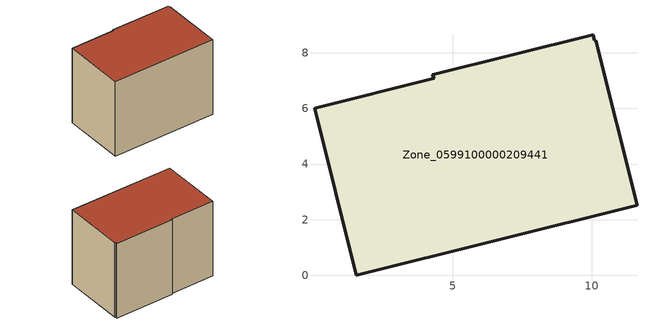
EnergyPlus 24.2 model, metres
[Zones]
Zone_0599100000209441
 floor ground (C_G): 4.34,7.09 4.28,7.21 10.05,8.65 10.09,8.45 10.14,8.46 11.63,2.52 1.53,0 0.03,6.01 z0
 wall outside (C_F): 11.63,2.52 10.14,8.46 10.09,8.45 10.05,8.65 4.28,7.21 4.34,7.09 0.03,6.01 1.53,0 11.63,2.52 z0:7.8
 roof outside (C_R): 4.28,7.21 4.34,7.09 0.03,6.01 1.53,0 11.63,2.52 10.14,8.46 10.09,8.45 10.05,8.65 z7.8
[BUILDING]
Pand.0599100000209441: North Axis=0; Terrain=City; Loads Convergence Tolerance Value=0.04; Temperature Convergence Tolerance Value=0.4; Solar Distribution=FullExterior; Maximum Number of Warmup Days=25; Minimum Number of Warmup Days=1
[Site:Location]
Rotterdam.The.Hague.AP_ZH_NLD Design_Conditions: Latitude=51.96; Longitude=4.45; Time Zone=1; Elevation=-4.5
[SITE:GROUNDTEMPERATURE:BUILDINGSURFACE]
18, 18, 18, 18, 18, 18, 18, 18, 18, 18, 18, 18
[MATERIAL] Thermal Absorptance=0.9; Solar Absorptance=0.7; Visible Absorptance=0.7
Name | Roughness | Thickness | Conductivity | Density | Specific Heat
G.TC.1965-1974 | MediumSmooth | 0.15 | 0.882353 | 540 | 1210
F.TC.1965-1974 | Rough | 0.3 | 0.697674 | 1920 | 840
R.TC.1965-1974 | MediumRough | 0.2 | 0.232558 | 1500 | 1000
[CONSTRUCTION]
C_G: G.TC.1965-1974
C_F: F.TC.1965-1974
C_R: R.TC.1965-1974
[ZONE]
Zone_0599100000209441: Type=1; Multiplier=1; Ceiling Height=Autocalculate; Volume=Autocalculate; Floor Area=autocalculate; Part of Total Floor Area=Yes
[ZONEINFILTRATION:DESIGNFLOWRATE]
Infil_Zone_0599100000209441: Zone or ZoneList or Space or SpaceList=Zone_0599100000209441; Schedule=AlwaysOn; Design Flow Rate Calculation Method=Flow/Area; Flow Rate per Floor Area=0.003; Constant Term Coefficient=1; Temperature Term Coefficient=0; Velocity Term Coefficient=0; Velocity Squared Term Coefficient=0
[HVACTEMPLATE:ZONE:IDEALLOADSAIRSYSTEM]
Zone_0599100000209441: Maximum Heating Supply Air Temperature=50; Minimum Cooling Supply Air Temperature=13; Maximum Heating Supply Air Humidity Ratio=0.0156; Minimum Cooling Supply Air Humidity Ratio=0.0077; Heating Limit=NoLimit; Cooling Limit=NoLimit; Dehumidification Control Type=ConstantSensibleHeatRatio; Cooling Sensible Heat Ratio=0.7; Dehumidification Setpoint=60; Humidification Control Type=None; Humidification Setpoint=30; Outdoor Air Method=None; Outdoor Air Flow Rate per Person=0.00944; Outdoor Air Flow Rate per Zone Floor Area=0; Outdoor Air Flow Rate per Zone=0; Demand Controlled Ventilation Type=None; Outdoor Air Economizer Type=NoEconomizer; Heat Recovery Type=None; Sensible Heat Recovery Effectiveness=0.7; Latent Heat Recovery Effectiveness=0.65
[ZONECONTROL:THERMOSTAT]
ThermostatControl_Zone_0599100000209441: Zone or ZoneList=Zone_0599100000209441; Control Type Schedule=DualSetpointControlType; Control 1=Thermostat_Zone_0599100000209441; Temperature Difference Between Cutout And Setpoint=0
[THERMOSTATSETPOINT:DUALSETPOINT]
Thermostat_Zone_0599100000209441: Heating Setpoint Temperature Schedule=HeatingSetpoint_Zone_0599100000209441; Cooling Setpoint Temperature Schedule=CoolingSetpoint_Zone_0599100000209441
[SCHEDULE:COMPACT]
HeatingSetpoint_Zone_0599100000209441: Through: 12/31, For: AllDays, Until: 24:00, 21
CoolingSetpoint_Zone_0599100000209441: Through: 12/31, For: AllDays, Until: 24:00, 24
DualSetpointControlType: Through: 12/31, For: AllDays, Until: 24:00, 4
AlwaysOn: Through: 12/31, For: AllDays, Until: 24:00, 1
